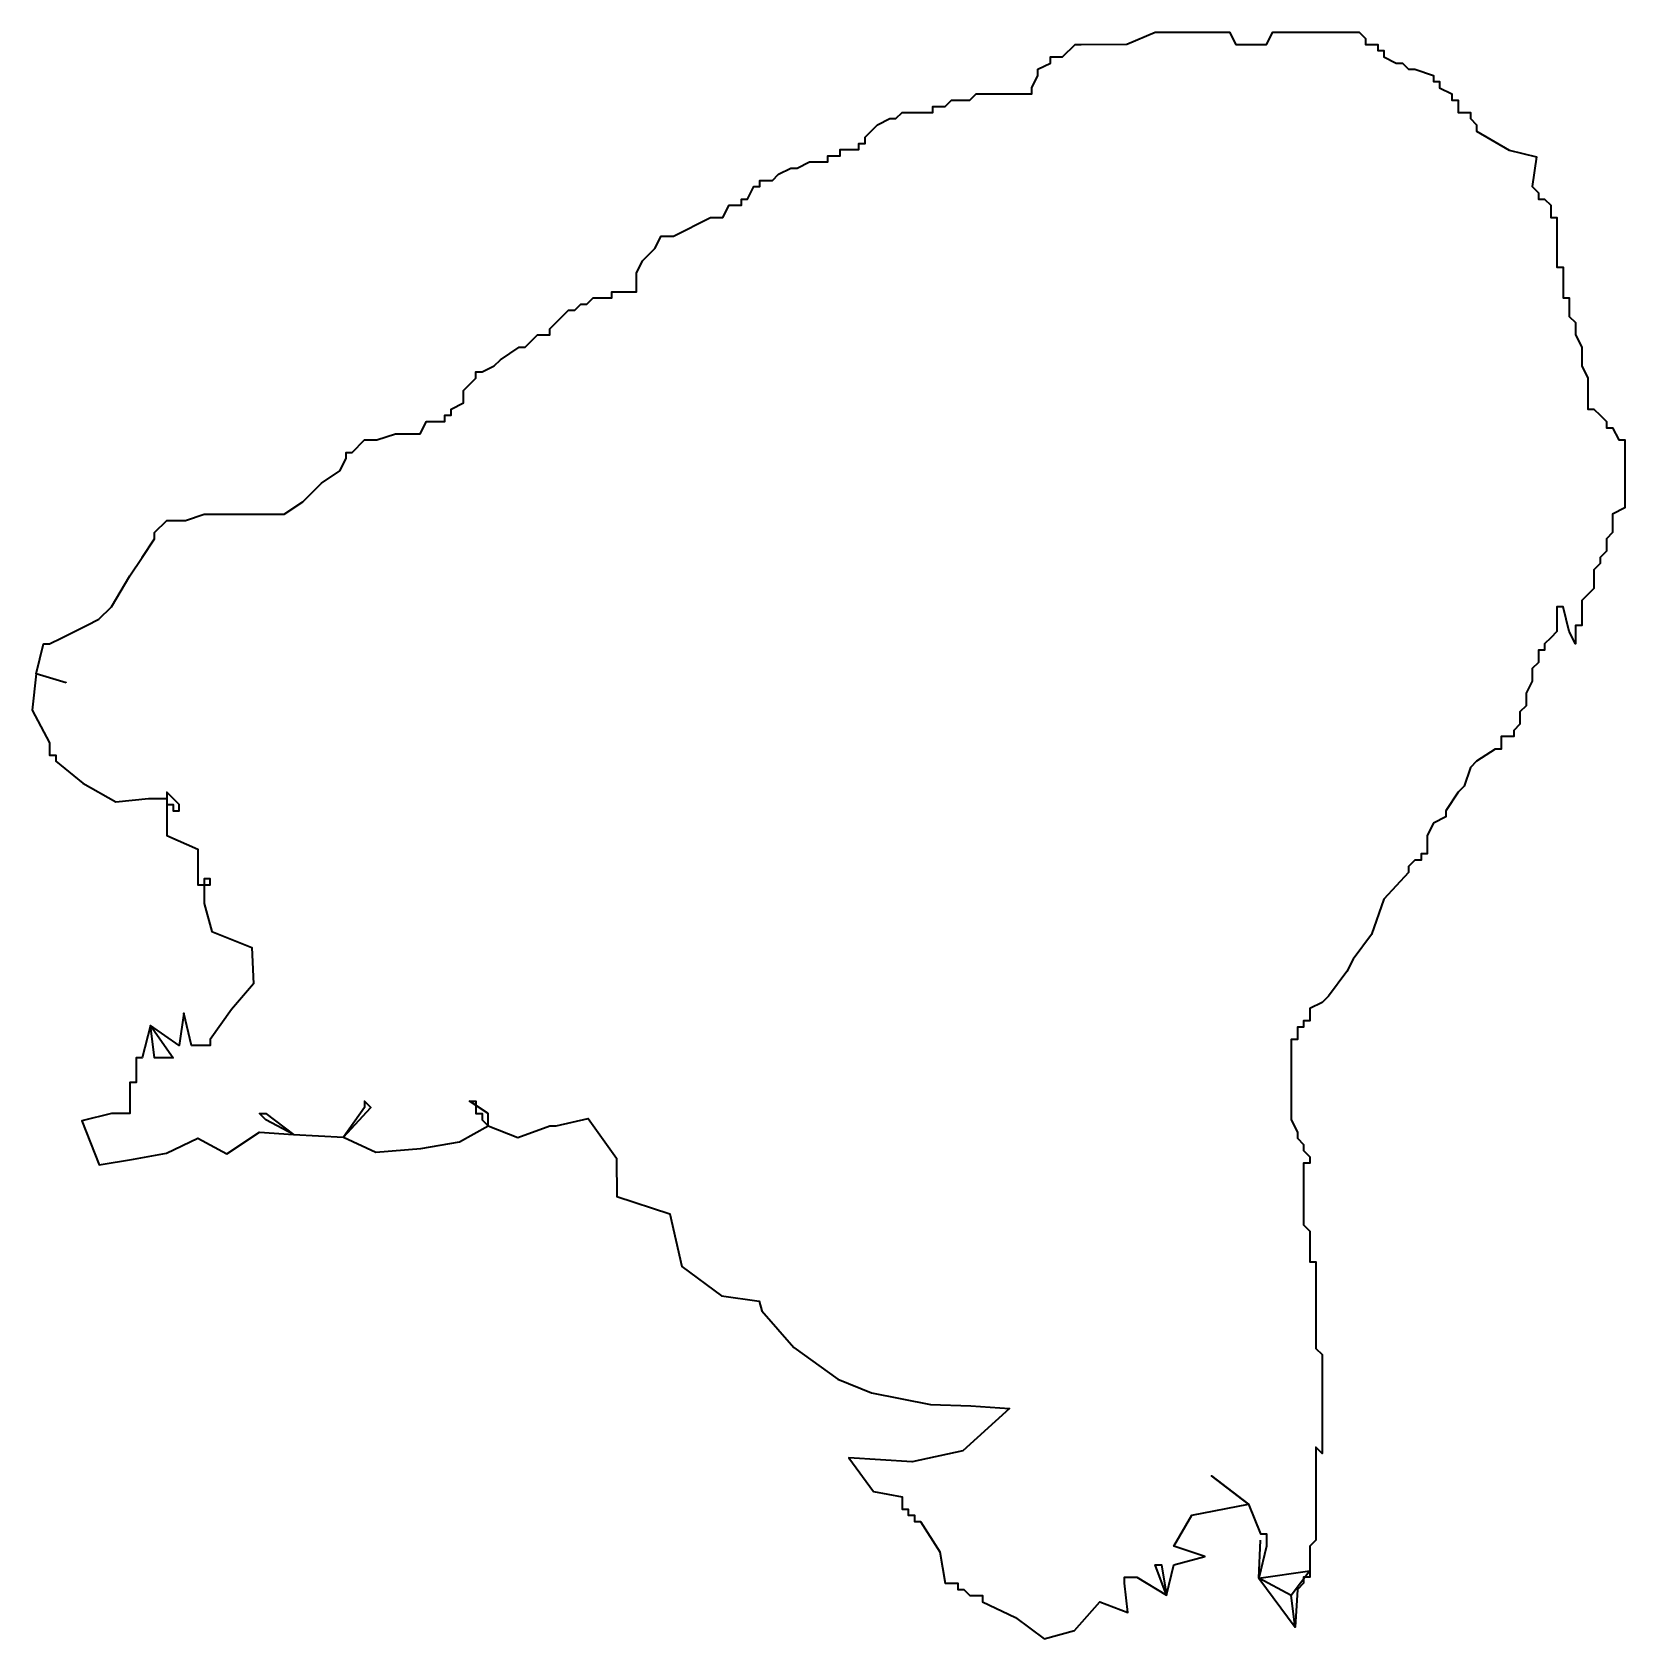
# Model space of a CAD drawing. Header units: millimetres. Extents: x 61.4 to 76.4, y 20.6 to 35.8.
import ezdxf

# ---------------------------------------------------------------- set-up
doc = ezdxf.new("R2010")
doc.units = ezdxf.units.MM
doc.header["$MEASUREMENT"] = 0
doc.layers.add('Harappa civilization', color=3, linetype='Continuous')

msp = doc.modelspace()

# ---------------------------------------------------------------- linework, layer by layer
at = {"layer": 'Harappa civilization', "color": 1, "linetype": 'CONTINUOUS'}
for points in [[(61.423, 29.706), (61.491, 29.987), (61.549, 29.987), (61.666, 30.046), (61.899, 30.162), (62.016, 30.221), (62.133, 30.337), (62.308, 30.629), (62.424, 30.804), (62.541, 30.979), (62.541, 31.038), (62.658, 31.154), (62.716, 31.154), (62.833, 31.154), (63.008, 31.213), (63.183, 31.213), (63.241, 31.213), (63.358, 31.213), (63.416, 31.213), (63.474, 31.213), (63.533, 31.213), (63.591, 31.213), (63.766, 31.213), (63.941, 31.329), (64.116, 31.504), (64.291, 31.621), (64.349, 31.738), (64.349, 31.796), (64.408, 31.796), (64.524, 31.913), (64.641, 31.913), (64.816, 31.971), (64.874, 31.971), (64.933, 31.971), (64.991, 31.971), (65.049, 31.971), (65.108, 32.088), (65.166, 32.088), (65.283, 32.088), (65.283, 32.146), (65.341, 32.146), (65.341, 32.204), (65.458, 32.263), (65.458, 32.321), (65.458, 32.38), (65.574, 32.496), (65.574, 32.555), (65.633, 32.555), (65.749, 32.613), (65.808, 32.671), (65.983, 32.788), (66.041, 32.788), (66.158, 32.905), (66.216, 32.905), (66.274, 32.905), (66.274, 32.963), (66.333, 33.021), (66.391, 33.08), (66.449, 33.138), (66.508, 33.138), (66.566, 33.196), (66.624, 33.196), (66.683, 33.255), (66.741, 33.255), (66.858, 33.255), (66.858, 33.313), (66.916, 33.313), (66.975, 33.313), (67.033, 33.313), (67.091, 33.313), (67.091, 33.371), (67.091, 33.43), (67.091, 33.488), (67.15, 33.605), (67.208, 33.663), (67.266, 33.721), (67.325, 33.838), (67.441, 33.838), (67.791, 34.013), (67.908, 34.013), (67.966, 34.13), (68.083, 34.13), (68.083, 34.188), (68.141, 34.188), (68.2, 34.305), (68.258, 34.305), (68.258, 34.363), (68.375, 34.363), (68.433, 34.422), (68.55, 34.48), (68.608, 34.48), (68.725, 34.538), (68.783, 34.538), (68.841, 34.538), (68.9, 34.538), (68.9, 34.597), (68.958, 34.597), (69.016, 34.597), (69.016, 34.655), (69.075, 34.655), (69.191, 34.655), (69.191, 34.713), (69.25, 34.713), (69.25, 34.772), (69.366, 34.888), (69.483, 34.947), (69.541, 34.947), (69.6, 35.005), (69.658, 35.005), (69.716, 35.005), (69.775, 35.005), (69.833, 35.005), (69.891, 35.005), (69.891, 35.063), (70.008, 35.063), (70.066, 35.122), (70.125, 35.122), (70.183, 35.122), (70.241, 35.122), (70.3, 35.18), (70.358, 35.18), (70.416, 35.18), (70.475, 35.18), (70.533, 35.18), (70.65, 35.18), (70.708, 35.18), (70.825, 35.18), (70.825, 35.238), (70.883, 35.355), (70.883, 35.414), (71, 35.472), (71, 35.53), (71.058, 35.53), (71.116, 35.53), (71.233, 35.647), (71.291, 35.647), (71.722, 35.651), (71.722, 35.651), (71.722, 35.651), (71.722, 35.651), (71.722, 35.651), (71.722, 35.651), (71.722, 35.651), (71.991, 35.764), (72.05, 35.764), (72.166, 35.764), (72.225, 35.764), (72.283, 35.764), (72.341, 35.764), (72.4, 35.764), (72.458, 35.764), (72.516, 35.764), (72.575, 35.764), (72.633, 35.764), (72.691, 35.764), (72.75, 35.647), (72.808, 35.647), (72.866, 35.647), (72.925, 35.647), (73.041, 35.647), (73.1, 35.764), (73.158, 35.764), (73.275, 35.764), (73.333, 35.764), (73.391, 35.764), (73.45, 35.764), (73.508, 35.764), (73.566, 35.764), (73.683, 35.764), (73.8, 35.764), (73.858, 35.764), (73.916, 35.764), (73.975, 35.705), (73.975, 35.647), (74.091, 35.647), (74.091, 35.589), (74.15, 35.589), (74.15, 35.53), (74.266, 35.472), (74.325, 35.472), (74.383, 35.414), (74.441, 35.414), (74.617, 35.355), (74.617, 35.297), (74.675, 35.297), (74.675, 35.238), (74.792, 35.18), (74.792, 35.122), (74.85, 35.122), (74.85, 35.005), (74.908, 35.005), (74.967, 35.005), (74.967, 34.947), (75.025, 34.888), (75.025, 34.83), (75.333, 34.648), (75.333, 34.648), (75.333, 34.648), (75.333, 34.648), (75.333, 34.648), (75.333, 34.648), (75.333, 34.648), (75.589, 34.586), (75.589, 34.586), (75.55, 34.305), (75.608, 34.247), (75.608, 34.188), (75.667, 34.188), (75.725, 34.13), (75.725, 34.072), (75.725, 34.013), (75.783, 34.013), (75.783, 33.955), (75.783, 33.838), (75.783, 33.78), (75.783, 33.721), (75.783, 33.605), (75.783, 33.546), (75.842, 33.546), (75.842, 33.43), (75.842, 33.371), (75.842, 33.313), (75.842, 33.255), (75.9, 33.255), (75.9, 33.196), (75.9, 33.138), (75.9, 33.08), (75.958, 33.021), (75.958, 32.963), (75.958, 32.905), (76.017, 32.788), (76.017, 32.73), (76.017, 32.613), (76.075, 32.496), (76.075, 32.438), (76.075, 32.204), (76.133, 32.204), (76.192, 32.146), (76.25, 32.088), (76.25, 32.029), (76.308, 32.029), (76.367, 31.913), (76.425, 31.913), (76.425, 31.854), (76.425, 31.738), (76.425, 31.679), (76.425, 31.621), (76.425, 31.563), (76.425, 31.504), (76.425, 31.446), (76.425, 31.388), (76.425, 31.329), (76.425, 31.271), (76.308, 31.213), (76.308, 31.154), (76.308, 31.096), (76.308, 31.038), (76.25, 30.979), (76.25, 30.921), (76.25, 30.863), (76.192, 30.804), (76.192, 30.746), (76.133, 30.687), (76.133, 30.629), (76.133, 30.571), (76.133, 30.512), (76.075, 30.454), (76.017, 30.396), (76.017, 30.337), (76.017, 30.221), (76.017, 30.162), (75.958, 30.162), (75.958, 30.046), (75.958, 29.987), (75.9, 30.104), (75.842, 30.337), (75.783, 30.337), (75.783, 30.221), (75.783, 30.104), (75.725, 30.046), (75.667, 29.987), (75.667, 29.929), (75.608, 29.929), (75.608, 29.871), (75.608, 29.812), (75.55, 29.754), (75.55, 29.637), (75.492, 29.521), (75.492, 29.404), (75.433, 29.346), (75.433, 29.287), (75.433, 29.229), (75.375, 29.17), (75.375, 29.112), (75.317, 29.112), (75.258, 29.112), (75.258, 29.054), (75.258, 28.995), (75.2, 28.995), (75.025, 28.879), (74.967, 28.82), (74.908, 28.645), (74.85, 28.587), (74.733, 28.412), (74.733, 28.354), (74.617, 28.295), (74.558, 28.179), (74.558, 28.12), (74.558, 28.062), (74.558, 28.004), (74.5, 28.004), (74.5, 27.945), (74.441, 27.945), (74.383, 27.887), (74.383, 27.829), (74.15, 27.576), (74.15, 27.576), (74.15, 27.576), (74.15, 27.576), (74.15, 27.576), (74.15, 27.576), (74.15, 27.576), (74.033, 27.245), (73.858, 27.012), (73.8, 26.895), (73.625, 26.662), (73.566, 26.603), (73.45, 26.545), (73.45, 26.428), (73.391, 26.428), (73.391, 26.37), (73.333, 26.37), (73.333, 26.253), (73.275, 26.253), (73.275, 26.195), (73.275, 26.136), (73.275, 26.078), (73.275, 26.02), (73.275, 25.961), (73.275, 25.903), (73.275, 25.845), (73.275, 25.786), (73.275, 25.728), (73.275, 25.67), (73.275, 25.611), (73.275, 25.553), (73.275, 25.495), (73.333, 25.378), (73.333, 25.32), (73.391, 25.261), (73.391, 25.203), (73.45, 25.145), (73.45, 25.086), (73.391, 25.086), (73.391, 25.028), (73.391, 24.97), (73.391, 24.911), (73.391, 24.736), (73.391, 24.619), (73.391, 24.561), (73.391, 24.503), (73.45, 24.444), (73.45, 24.386), (73.45, 24.328), (73.45, 24.269), (73.45, 24.153), (73.508, 24.153), (73.508, 24.094), (73.508, 24.036), (73.508, 23.978), (73.508, 23.919), (73.508, 23.861), (73.508, 23.803), (73.508, 23.744), (73.508, 23.686), (73.508, 23.628), (73.508, 23.511), (73.508, 23.453), (73.508, 23.336), (73.566, 23.277), (73.566, 23.161), (73.566, 23.102), (73.566, 22.986), (73.566, 22.927), (73.566, 22.869), (73.566, 22.811), (73.566, 22.694), (73.566, 22.636), (73.566, 22.519), (73.566, 22.461), (73.566, 22.402), (73.566, 22.344), (73.508, 22.402), (73.508, 22.344), (73.508, 22.286), (73.508, 22.169), (73.508, 22.052), (73.508, 21.994), (73.508, 21.936), (73.508, 21.877), (73.508, 21.819), (73.508, 21.702), (73.508, 21.644), (73.508, 21.527), (73.45, 21.469), (73.45, 21.41), (73.45, 21.352), (73.45, 21.294), (73.45, 21.235), (73.45, 21.177), (73.391, 21.177), (73.391, 21.119), (73.333, 21.06), (73.313, 20.704), (73.275, 21.002), (72.969, 21.167), (73.313, 20.704), (73.313, 20.704), (73.313, 20.704)], [(61.707, 29.619), (61.707, 29.619), (61.707, 29.619), (61.707, 29.619), (61.707, 29.619), (61.423, 29.706), (61.423, 29.706), (61.423, 29.706), (61.385, 29.363), (61.385, 29.363), (61.385, 29.363), (61.385, 29.363), (61.385, 29.363), (61.385, 29.363), (61.385, 29.363), (61.549, 29.054), (61.549, 28.995), (61.549, 28.937), (61.608, 28.937), (61.608, 28.879), (61.863, 28.674), (61.863, 28.674), (61.863, 28.674), (61.863, 28.674), (61.863, 28.674), (61.863, 28.674), (61.863, 28.674), (61.863, 28.674), (61.863, 28.674), (61.863, 28.674), (62.176, 28.498), (62.176, 28.498), (62.176, 28.498), (62.176, 28.498), (62.176, 28.498), (62.176, 28.498), (62.483, 28.529), (62.541, 28.529), (62.599, 28.529), (62.658, 28.529), (62.658, 28.47), (62.716, 28.47), (62.716, 28.412), (62.774, 28.412), (62.774, 28.47), (62.658, 28.587), (62.658, 28.529), (62.658, 28.47), (62.658, 28.412), (62.658, 28.354), (62.658, 28.237), (62.658, 28.179), (62.95, 28.051), (62.95, 28.051), (62.95, 28.051), (62.95, 28.051), (62.95, 28.051), (62.95, 28.051), (62.95, 28.051), (62.95, 28.051), (62.949, 27.712), (63.008, 27.712), (63.066, 27.712), (63.066, 27.77), (63.008, 27.77), (63.008, 27.712), (63.008, 27.653), (63.008, 27.537), (63.083, 27.271), (63.083, 27.271), (63.083, 27.271), (63.083, 27.271), (63.083, 27.271), (63.083, 27.271), (63.083, 27.271), (63.083, 27.271), (63.083, 27.271), (63.083, 27.271), (63.461, 27.121), (63.461, 27.121), (63.461, 27.121), (63.461, 27.121), (63.461, 27.121), (63.461, 27.121), (63.461, 27.121), (63.461, 27.121), (63.461, 27.121), (63.461, 27.121), (63.461, 27.121), (63.461, 27.121), (63.461, 27.121), (63.461, 27.121), (63.461, 27.121), (63.474, 26.778), (63.266, 26.535), (63.266, 26.535), (63.266, 26.535), (63.266, 26.535), (63.266, 26.535), (63.266, 26.535), (63.266, 26.535), (63.266, 26.535), (63.266, 26.535), (63.266, 26.535), (63.266, 26.535), (63.266, 26.535), (63.266, 26.535), (63.266, 26.535), (63.066, 26.253), (63.066, 26.195), (63.008, 26.195), (62.949, 26.195), (62.891, 26.195), (62.816, 26.501), (62.774, 26.195), (62.502, 26.385), (62.716, 26.078), (62.658, 26.078), (62.599, 26.078), (62.541, 26.078), (62.502, 26.385), (62.424, 26.078), (62.366, 26.078), (62.366, 26.02), (62.366, 25.903), (62.366, 25.845), (62.308, 25.845), (62.308, 25.786), (62.308, 25.728), (62.308, 25.67), (62.308, 25.611), (62.308, 25.553), (62.249, 25.553), (62.191, 25.553), (62.133, 25.553), (61.855, 25.486), (61.855, 25.486), (61.855, 25.486), (61.855, 25.486), (61.855, 25.486), (61.855, 25.486), (61.855, 25.486), (61.855, 25.486), (61.855, 25.486), (61.855, 25.486), (61.855, 25.486), (61.855, 25.486), (61.855, 25.486), (61.855, 25.486), (61.855, 25.486), (61.855, 25.486), (61.855, 25.486), (62.017, 25.07), (62.017, 25.07), (62.342, 25.122), (62.342, 25.122), (62.342, 25.122), (62.342, 25.122), (62.342, 25.122), (62.342, 25.122), (62.342, 25.122), (62.342, 25.122), (62.653, 25.18), (62.653, 25.18), (62.653, 25.18), (62.653, 25.18), (62.653, 25.18), (62.653, 25.18), (62.653, 25.18), (62.653, 25.18), (62.949, 25.32), (63.222, 25.174), (63.222, 25.174), (63.222, 25.174), (63.222, 25.174), (63.222, 25.174), (63.222, 25.174), (63.222, 25.174), (63.222, 25.174), (63.222, 25.174), (63.222, 25.174), (63.533, 25.378), (63.854, 25.354), (63.591, 25.495), (63.533, 25.553), (63.591, 25.553), (63.854, 25.354), (63.854, 25.354), (63.854, 25.354), (63.854, 25.354), (63.854, 25.354), (63.854, 25.354), (63.854, 25.354), (63.854, 25.354), (63.854, 25.354), (63.854, 25.354), (64.324, 25.329), (64.324, 25.329), (64.324, 25.329), (64.324, 25.329), (64.324, 25.329), (64.324, 25.329), (64.324, 25.329), (64.583, 25.611), (64.524, 25.67), (64.524, 25.611), (64.324, 25.329), (64.324, 25.329), (64.629, 25.19), (64.629, 25.19), (64.629, 25.19), (64.629, 25.19), (64.629, 25.19), (65.055, 25.223), (65.055, 25.223), (65.055, 25.223), (65.055, 25.223), (65.419, 25.287), (65.419, 25.287), (65.419, 25.287), (65.419, 25.287), (65.419, 25.287), (65.419, 25.287), (65.419, 25.287), (65.691, 25.436), (65.691, 25.553), (65.516, 25.67), (65.574, 25.67), (65.574, 25.553), (65.633, 25.553), (65.633, 25.495), (65.691, 25.436), (65.972, 25.326), (65.972, 25.326), (65.972, 25.326), (65.972, 25.326), (65.972, 25.326), (65.972, 25.326), (65.972, 25.326), (65.972, 25.326), (65.972, 25.326), (66.274, 25.436), (66.333, 25.436), (66.636, 25.506), (66.636, 25.506), (66.636, 25.506), (66.636, 25.506), (66.636, 25.506), (66.636, 25.506), (66.636, 25.506), (66.636, 25.506), (66.636, 25.506), (66.636, 25.506), (66.636, 25.506), (66.904, 25.131), (66.904, 25.131), (66.904, 25.131), (66.904, 25.131), (66.904, 25.131), (66.904, 25.131), (66.904, 25.131), (66.904, 25.131), (66.904, 25.131), (66.904, 25.131), (66.904, 25.131), (66.905, 24.769), (66.905, 24.769), (66.905, 24.769), (66.905, 24.769), (66.905, 24.769), (66.905, 24.769), (66.905, 24.769), (66.905, 24.769), (67.408, 24.605), (67.408, 24.605), (67.408, 24.605), (67.408, 24.605), (67.408, 24.605), (67.408, 24.605), (67.408, 24.605), (67.408, 24.605), (67.408, 24.605), (67.408, 24.605), (67.408, 24.605), (67.408, 24.605), (67.52, 24.11), (67.52, 24.11), (67.52, 24.11), (67.52, 24.11), (67.52, 24.11), (67.52, 24.11), (67.52, 24.11), (67.52, 24.11), (67.896, 23.831), (67.896, 23.831), (67.896, 23.831), (67.896, 23.831), (67.896, 23.831), (67.896, 23.831), (67.896, 23.831), (67.896, 23.831), (68.251, 23.781), (68.251, 23.781), (68.251, 23.781), (68.251, 23.781), (68.251, 23.781), (68.276, 23.692), (68.276, 23.692), (68.276, 23.692), (68.276, 23.692), (68.577, 23.343), (68.577, 23.343), (68.577, 23.343), (68.577, 23.343), (68.577, 23.343), (68.577, 23.343), (68.577, 23.343), (68.577, 23.343), (68.577, 23.343), (68.994, 23.046), (68.994, 23.046), (68.994, 23.046), (68.994, 23.046), (68.994, 23.046), (68.994, 23.046), (68.994, 23.046), (68.994, 23.046), (69.311, 22.916), (69.311, 22.916), (69.311, 22.916), (69.311, 22.916), (69.311, 22.916), (69.311, 22.916), (69.311, 22.916), (69.311, 22.916), (69.869, 22.806), (69.869, 22.806), (69.869, 22.806), (69.869, 22.806), (69.869, 22.806), (69.869, 22.806), (69.869, 22.806), (69.869, 22.806), (69.869, 22.806), (69.869, 22.806), (69.869, 22.806), (69.869, 22.806), (70.25, 22.794), (70.25, 22.794), (70.25, 22.794), (70.25, 22.794), (70.25, 22.794), (70.614, 22.77), (70.614, 22.77), (70.614, 22.77), (70.614, 22.77), (70.614, 22.77), (70.614, 22.77), (70.614, 22.77), (70.614, 22.77), (70.614, 22.77), (70.614, 22.77), (70.614, 22.77), (70.614, 22.77), (70.614, 22.77), (70.172, 22.368), (70.172, 22.368), (70.172, 22.368), (70.172, 22.368), (70.172, 22.368), (70.172, 22.368), (70.172, 22.368), (70.172, 22.368), (70.172, 22.368), (70.172, 22.368), (69.696, 22.266), (69.696, 22.266), (69.696, 22.266), (69.696, 22.266), (69.696, 22.266), (69.696, 22.266), (69.696, 22.266), (69.696, 22.266), (69.696, 22.266), (69.696, 22.266), (69.696, 22.266), (69.696, 22.266), (69.098, 22.303), (69.098, 22.303), (69.33, 21.985), (69.33, 21.985), (69.33, 21.985), (69.33, 21.985), (69.33, 21.985), (69.33, 21.985), (69.33, 21.985), (69.6, 21.936), (69.6, 21.877), (69.6, 21.819), (69.658, 21.819), (69.658, 21.76), (69.716, 21.76), (69.716, 21.702), (69.775, 21.702), (69.956, 21.415), (69.956, 21.415), (69.956, 21.415), (69.956, 21.415), (69.956, 21.415), (69.956, 21.415), (69.956, 21.415), (69.956, 21.415), (69.956, 21.415), (69.956, 21.415), (69.956, 21.415), (70.008, 21.119), (70.066, 21.119), (70.125, 21.119), (70.125, 21.06), (70.183, 21.06), (70.241, 21.002), (70.3, 21.002), (70.358, 21.002), (70.358, 20.944), (70.671, 20.794), (70.671, 20.794), (70.671, 20.794), (70.671, 20.794), (70.671, 20.794), (70.671, 20.794), (70.671, 20.794), (70.671, 20.794), (70.671, 20.794), (70.671, 20.794), (70.671, 20.794), (70.671, 20.794), (70.671, 20.794), (70.671, 20.794), (70.671, 20.794), (70.671, 20.794), (70.671, 20.794), (70.671, 20.794), (70.941, 20.594), (71.228, 20.674), (71.228, 20.674), (71.228, 20.674), (71.228, 20.674), (71.228, 20.674), (71.228, 20.674), (71.228, 20.674), (71.228, 20.674), (71.228, 20.674), (71.228, 20.674), (71.228, 20.674), (71.228, 20.674), (71.228, 20.674), (71.466, 20.944), (71.733, 20.841), (71.733, 20.841), (71.733, 20.841), (71.733, 20.841), (71.733, 20.841), (71.7, 21.119), (71.7, 21.177), (71.758, 21.177), (71.816, 21.177), (72.098, 21.007), (72.098, 21.007), (71.991, 21.294), (72.05, 21.294), (72.098, 21.007), (72.166, 21.294), (72.46, 21.37), (72.166, 21.469), (72.335, 21.763), (72.335, 21.763), (72.335, 21.763), (72.335, 21.763), (72.335, 21.763), (72.335, 21.763), (72.335, 21.763), (72.335, 21.763), (72.335, 21.763), (72.335, 21.763), (72.335, 21.763), (72.87, 21.866), (72.87, 21.866), (72.87, 21.866), (72.523, 22.132), (72.87, 21.866), (72.523, 22.132), (72.87, 21.866), (72.87, 21.866), (72.87, 21.866), (72.87, 21.866), (72.87, 21.866), (72.87, 21.866), (72.87, 21.866), (72.87, 21.866), (72.87, 21.866), (72.87, 21.866), (72.87, 21.866), (72.983, 21.585), (73.041, 21.585), (73.041, 21.527), (73.041, 21.469), (72.969, 21.167), (72.969, 21.167), (72.969, 21.167), (72.969, 21.167), (73.45, 21.235), (73.45, 21.235), (73.275, 21.002), (73.275, 21.002), (72.969, 21.167), (72.983, 21.527)]]:
    msp.add_lwpolyline(points, dxfattribs=at)

doc.saveas('drawing.dxf')
